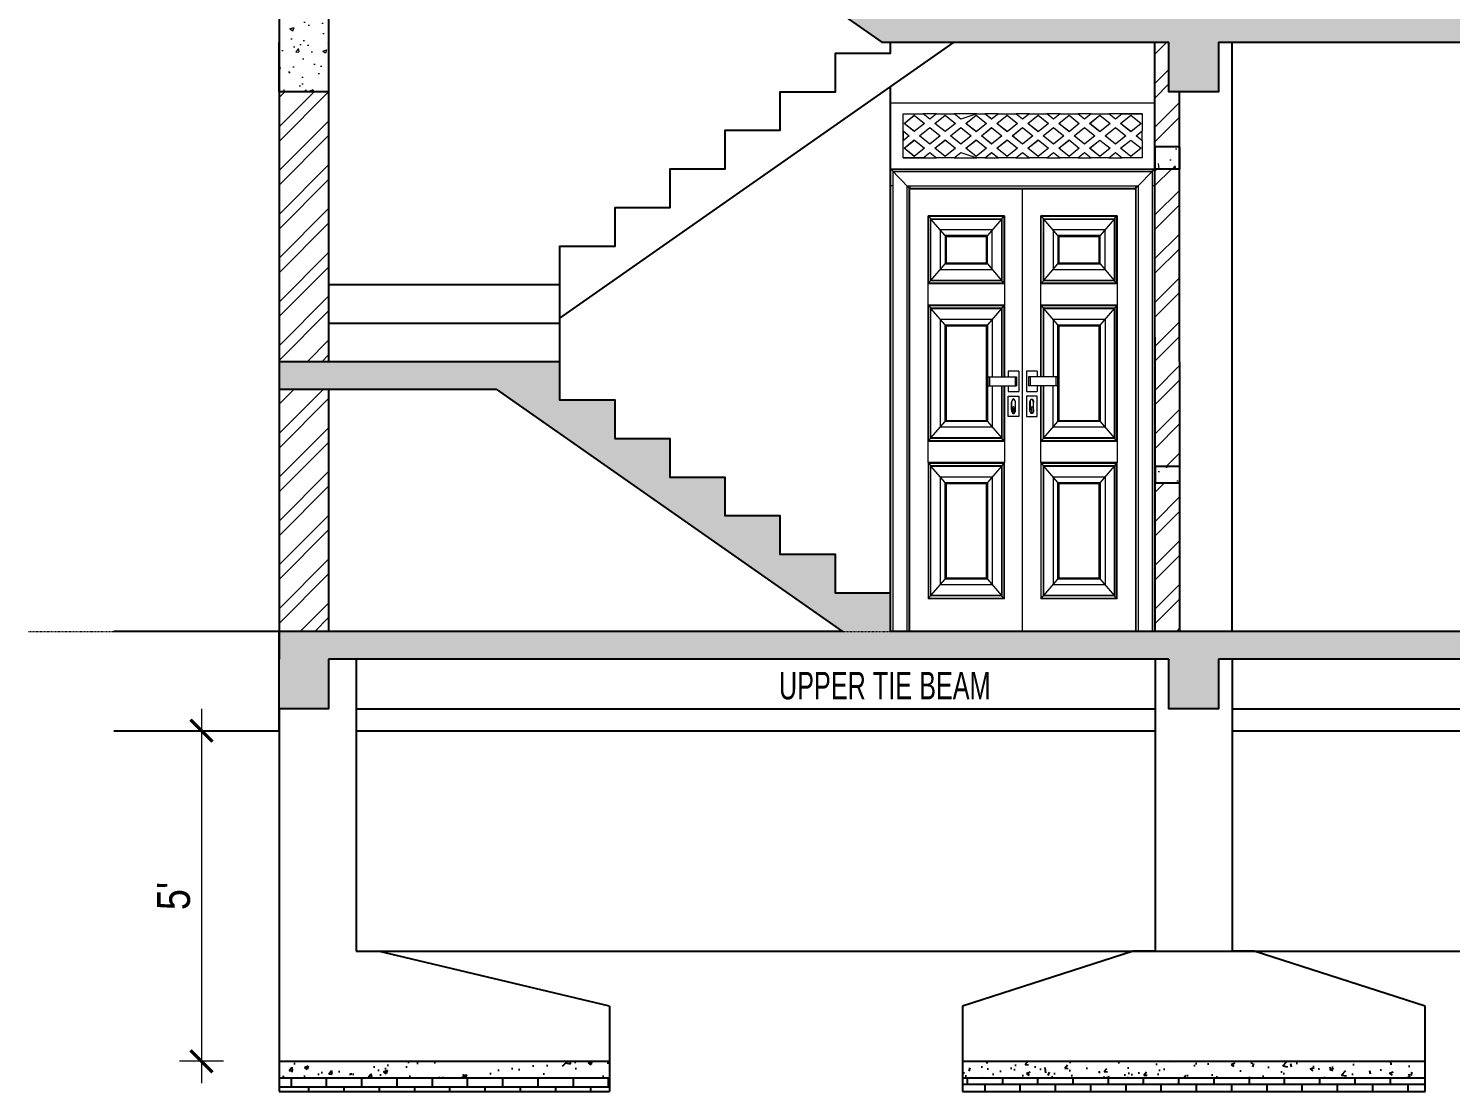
# Model space of a CAD drawing. Header units: inches. Extents: x -4962553 to -4957717, y -3263817 to -3261572.
# Drawn here: x -4961030.7 to -4960772.5, y -3262878.9 to -3262685.9 of the extents above; entities that cross this region are included whole.
import ezdxf

# ---------------------------------------------------------------- set-up
doc = ezdxf.new("R2010")
doc.units = ezdxf.units.IN
doc.header["$LTSCALE"] = 2
doc.header["$MEASUREMENT"] = 0
doc.header["$PDMODE"] = 34
doc.linetypes.add('ACAD_ISO02W100', pattern=[15, 12, -3])
doc.linetypes.add('CENTER', pattern=[2, 1.25, -0.25, 0.25, -0.25])
doc.layers.get('0').update_dxf_attribs({"linetype": 'CONTINUOUS'})
doc.layers.get('DEFPOINTS').update_dxf_attribs({"color": 141, "linetype": 'CONTINUOUS'})
for name, color, linetype, lineweight in [('Annotate-Bold.w', 187, 'CONTINUOUS', 18), ('DIM 1-100', 4, 'CONTINUOUS', 13), ('Door-Window', 47, 'CONTINUOUS', 15), ('F-FURNITURE', 30, 'CONTINUOUS', 13), ('HACTH', 253, 'CONTINUOUS', 5), ('HATCH', 60, 'ACAD_ISO02W100', 13)]:
    doc.layers.add(name, color=color, linetype=linetype, lineweight=lineweight)
doc.styles.add('Arial', font='arial.ttf', dxfattribs={"width": 0.8, "height": 12})
doc.styles.get("Standard").update_dxf_attribs({"font": 'ARIALN.TTF'})
doc.dimstyles.new('1 by 96', dxfattribs={"dimtxt": 6, "dimasz": 4, "dimexe": 4, "dimexo": 4, "dimgap": 2, "dimtad": 1, "dimdec": 0, "dimzin": 0, "dimdsep": 46, "dimlunit": 4, "dimtxsty": 'Standard', "dimblk": 'ARCHTICK', "dimcen": 0, "dimdle": 4, "dimadec": 0, "dimazin": 0, "dimtfac": 1, "dimtdec": 0, "dimtix": 1, "dimtofl": 0, "dimtmove": 1, "dimatfit": 3, "dimldrblk": 'ARCHTICK', "dimfxl": 4, "dimfxlon": 1, "dimtolj": 1, "dimtzin": 0, "dimlwd": -1, "dimlwe": -1, "dimarcsym": 0})
pattern_1 = [(50, (3730.6365, 2929.964), (7.172601826, -0.62752135), [0.75, -8.25]), (355, (3730.6365, 2929.964), (-1.387513336, 7.521921337), [0.6, -6.6]), (100.45144446, (3731.234, 2929.9117), (5.785088467, 6.89439991), [0.63740192, -7.01142112]), (46.1842, (3730.6365, 2931.964), (10.672413307, -1.655192808), [1.125, -12.375]), (96.6356355, (3731.526, 2931.826), (9.346619457, 9.741186008), [0.95610342, -10.5171376]), (351.184164, (3730.636, 2931.964), (9.34661945, 9.741186003), [0.9, -9.90000001]), (21, (3731.6365, 2931.464), (5.969070521, -4.0261889067), [0.75, -8.25]), (326, (3731.6365, 2931.464), (2.433153319, 7.2515004505), [0.6, -6.6]), (71.45144474, (3732.134, 2931.1284), (8.402223767, 3.225311528), [0.6374019, -7.01142112]), (37.5, (3730.6365, 2929.964), (0.1215985532, 3.3289385383), [0, -6.52, 0, -6.7, 0, -6.625]), (7.5, (3730.6365, 2929.964), (2.6306953744, 3.9441171188), [0, -3.82, 0, -6.37, 0, -2.525]), (327.5, (3728.4065, 2929.964), (5.3382243617, -0.2255487173), [0, -2.5, 0, -7.8, 0, -10.35]), (317.5, (3727.4065, 2929.964), (5.8318616934, 1.0010498233), [0, -3.25, 0, -5.18, 0, -7.35])]
pattern_2 = [(45, (3730.6365, 2929.964), (-3.977475644, 3.977475644), []), (45, (3733.288, 2929.964), (-3.977475644, 3.977475644), [])]

# ---------------------------------------------------------------- blocks, each defined once
blk = doc.blocks.new('_ArchTick')
at = {"color": 0, "linetype": 'ByBlock', "const_width": 0.15}
blk.add_lwpolyline([(-0.5, -0.5), (0.5, 0.5)], dxfattribs=at)
blk = doc.blocks.new('*D1472')
at = {"layer": 'DEFPOINTS', "color": 0, "ltscale": 0.5, "transparency": 16777216}
for p in [(-4960985.19, -3262813.37), (-4960999.28, -3262873.37), (-4960985.19, -3262873.37)]:
    blk.add_point(p, dxfattribs=at)
at = {"layer": 'DIM 1-100', "color": 0, "ltscale": 0.5, "transparency": 16777216}
for p, q in [((-4960999.28, -3262809.37), (-4960999.28, -3262877.37)), ((-4960995.28, -3262813.37), (-4961003.28, -3262813.37)), ((-4960995.28, -3262873.37), (-4961003.28, -3262873.37))]:
    blk.add_line(p, q, dxfattribs=at)
at = {"layer": 'DIM 1-100', "color": 0, "ltscale": 0.5, "transparency": 16777216, "xscale": 4, "yscale": 4, "zscale": 4}
for p, rotation in [((-4960999.28, -3262813.37), 90), ((-4960999.28, -3262873.37), 270)]:
    blk.add_blockref('_ArchTick', p, dxfattribs=dict(at, rotation=rotation))
at = {"layer": 'DIM 1-100', "color": 0, "ltscale": 0.5, "transparency": 16777216, "insert": (-4961004.33, -3262843.37), "char_height": 6, "attachment_point": 5, "rotation": 90}
blk.add_mtext("\\A1;5'", dxfattribs=at)
blk = doc.blocks.new('A$Cd67eaa5e')
at = {"layer": 'F-FURNITURE'}
for p, q in [((0, 0), (0, 96)), ((0, 96), (42, 96)), ((42, 0), (42, 96)), ((2, 90.9), (2, 94)), ((2, 94), (5.19, 94)), ((2.16, 92.26), (3.79, 93.77)), ((2.16, 92.26), (3.8, 93.77)), ((3.79, 93.77), (5.43, 92.26)), ((6.25, 93.02), (5.19, 94)), ((5.19, 94), (5.19, 94)), ((6.26, 93.02), (5.19, 94)), ((7.32, 94), (5.19, 94)), ((7.32, 94), (6.25, 93.02)), ((7.07, 92.26), (8.71, 93.77)), ((7.08, 92.26), (8.71, 93.77)), ((7.32, 94), (10.1, 94)), ((8.71, 93.77), (10.35, 92.26)), ((11.17, 93.02), (10.1, 94)), ((10.1, 94), (10.11, 94)), ((11.17, 93.02), (10.11, 94)), ((13.73, 94), (10.11, 94)), ((13.73, 94), (11.17, 93.02)), ((11.99, 92.26), (13.63, 93.77)), ((11.99, 92.26), (13.63, 93.77)), ((13.63, 93.77), (15.26, 92.26)), ((13.73, 94), (15.02, 94)), ((16.08, 93.02), (15.02, 94)), ((16.09, 93.02), (15.02, 94)), ((15.02, 94), (15.02, 94)), ((17.15, 94), (15.02, 94)), ((17.15, 94), (16.08, 93.02)), ((16.9, 92.26), (18.54, 93.77)), ((16.91, 92.26), (18.55, 93.77)), ((17.15, 94), (19.93, 94)), ((18.54, 93.77), (20.18, 92.26)), ((21, 93.02), (19.93, 94)), ((19.93, 94), (19.94, 94)), ((21, 93.02), (19.94, 94)), ((22.07, 94), (19.94, 94)), ((22.07, 94), (21, 93.02)), ((21.82, 92.26), (23.46, 93.77)), ((21.83, 92.26), (23.46, 93.77)), ((22.07, 94), (24.85, 94)), ((23.46, 93.77), (25.1, 92.26)), ((25.92, 93.02), (24.85, 94)), ((24.85, 94), (24.86, 94)), ((25.92, 93.02), (24.86, 94)), ((26.98, 94), (24.86, 94)), ((26.98, 94), (25.92, 93.02)), ((26.74, 92.26), (28.37, 93.77)), ((26.74, 92.26), (28.38, 93.77)), ((26.98, 94), (29.77, 94)), ((28.37, 93.77), (30.01, 92.26)), ((30.83, 93.02), (29.77, 94)), ((30.84, 93.02), (29.77, 94)), ((29.77, 94), (29.77, 94)), ((31.9, 94), (29.77, 94)), ((31.9, 94), (30.83, 93.02)), ((31.65, 92.26), (33.29, 93.77)), ((31.66, 92.26), (33.29, 93.77)), ((31.9, 94), (34.68, 94)), ((33.29, 93.77), (34.93, 92.26)), ((35.75, 93.02), (34.68, 94)), ((34.68, 94), (34.69, 94)), ((35.75, 93.02), (34.69, 94)), ((36.81, 94), (34.69, 94)), ((36.81, 94), (35.75, 93.02)), ((36.57, 92.26), (38.21, 93.77)), ((36.57, 92.26), (38.21, 93.77)), ((36.81, 94), (36.82, 94)), ((36.82, 94), (40, 94)), ((40, 94), (36.82, 94)), ((38.21, 93.77), (39.84, 92.26)), ((40, 94), (40, 90.9)), ((40, 94), (40, 94)), ((2, 86), (2, 90.9)), ((2, 90.9), (2.97, 90)), ((2.02, 90.88), (2.02, 89.12)), ((3.79, 90.76), (2.16, 92.26)), ((2.16, 92.26), (2.16, 92.26)), ((3.8, 90.76), (2.16, 92.26)), ((5.43, 92.26), (3.79, 90.76)), ((4.61, 90), (6.25, 91.51)), ((4.62, 90), (6.26, 91.51)), ((6.25, 91.51), (7.89, 90)), ((8.71, 90.76), (7.07, 92.26)), ((7.07, 92.26), (7.08, 92.26)), ((8.71, 90.76), (7.08, 92.26)), ((10.35, 92.26), (8.71, 90.76)), ((9.53, 90), (11.17, 91.51)), ((9.54, 90), (11.17, 91.51)), ((11.17, 91.51), (12.81, 90)), ((13.63, 90.75), (11.99, 92.26)), ((13.63, 90.76), (11.99, 92.26)), ((11.99, 92.26), (11.99, 92.26)), ((15.26, 92.26), (13.63, 90.75)), ((14.45, 90), (16.08, 91.51)), ((14.45, 90), (16.09, 91.51)), ((16.08, 91.51), (17.72, 90)), ((18.54, 90.75), (16.9, 92.26)), ((16.9, 92.26), (16.91, 92.26)), ((18.55, 90.76), (16.91, 92.26)), ((20.18, 92.26), (18.54, 90.75)), ((19.36, 90), (21, 91.51)), ((19.37, 90), (21, 91.51)), ((21, 91.51), (22.64, 90)), ((23.46, 90.75), (21.82, 92.26)), ((21.82, 92.26), (21.83, 92.26)), ((23.46, 90.76), (21.83, 92.26)), ((25.1, 92.26), (23.46, 90.75)), ((24.28, 90), (25.92, 91.51)), ((24.28, 90), (25.92, 91.51)), ((25.92, 91.51), (27.55, 90)), ((28.37, 90.75), (26.74, 92.26)), ((28.38, 90.76), (26.74, 92.26)), ((26.74, 92.26), (26.74, 92.26)), ((30.01, 92.26), (28.37, 90.75)), ((29.19, 90), (30.83, 91.51)), ((29.2, 90), (30.83, 91.51)), ((30.83, 91.51), (32.47, 90)), ((33.29, 90.75), (31.65, 92.26)), ((31.65, 92.26), (31.66, 92.26)), ((33.29, 90.76), (31.66, 92.26)), ((34.93, 92.26), (33.29, 90.75)), ((34.11, 90), (35.75, 91.51)), ((34.12, 90), (35.75, 91.51)), ((35.75, 91.51), (37.39, 90)), ((38.21, 90.75), (36.57, 92.26)), ((36.57, 92.26), (36.57, 92.26)), ((38.21, 90.76), (36.57, 92.26)), ((39.84, 92.26), (38.21, 90.75)), ((39.03, 90), (40, 90.9)), ((39.03, 90), (40, 90.89)), ((40, 90.89), (40, 90.9)), ((40, 89.11), (40, 90.89)), ((2.97, 90), (2, 89.1)), ((2.16, 87.74), (3.79, 89.25)), ((2.16, 87.74), (3.8, 89.24)), ((3.79, 89.25), (5.43, 87.74)), ((6.25, 88.49), (4.61, 90)), ((4.61, 90), (4.62, 90)), ((6.25, 88.49), (4.62, 90)), ((7.89, 90), (6.25, 88.49)), ((7.07, 87.74), (8.71, 89.25)), ((7.08, 87.74), (8.71, 89.24)), ((8.71, 89.25), (10.35, 87.74)), ((11.17, 88.49), (9.53, 90)), ((9.53, 90), (9.54, 90)), ((11.17, 88.49), (9.54, 90)), ((12.81, 90), (11.17, 88.49)), ((11.99, 87.74), (13.63, 89.25)), ((11.99, 87.74), (13.63, 89.24)), ((13.63, 89.25), (15.26, 87.74)), ((16.08, 88.49), (14.45, 90)), ((14.45, 90), (14.45, 90)), ((16.09, 88.49), (14.45, 90)), ((17.72, 90), (16.08, 88.49)), ((16.9, 87.74), (18.54, 89.25)), ((16.91, 87.74), (18.54, 89.24)), ((18.54, 89.25), (20.18, 87.74)), ((21, 88.49), (19.36, 90)), ((19.36, 90), (19.37, 90)), ((21, 88.49), (19.37, 90)), ((22.64, 90), (21, 88.49)), ((21.82, 87.74), (23.46, 89.25)), ((21.83, 87.74), (23.46, 89.24)), ((23.46, 89.25), (25.1, 87.74)), ((25.92, 88.49), (24.28, 90)), ((24.28, 90), (24.28, 90)), ((25.92, 88.49), (24.28, 90)), ((27.55, 90), (25.92, 88.49)), ((26.74, 87.74), (28.37, 89.25)), ((26.74, 87.74), (28.38, 89.24)), ((28.37, 89.25), (30.01, 87.74)), ((30.83, 88.49), (29.19, 90)), ((29.19, 90), (29.2, 90)), ((30.83, 88.49), (29.2, 90)), ((32.47, 90), (30.83, 88.49)), ((31.65, 87.74), (33.29, 89.24)), ((31.66, 87.74), (33.29, 89.24)), ((33.29, 89.24), (34.93, 87.74)), ((35.75, 88.49), (34.11, 90)), ((34.11, 90), (34.12, 90)), ((35.75, 88.49), (34.12, 90)), ((37.39, 90), (35.75, 88.49)), ((36.57, 87.74), (38.21, 89.24)), ((36.57, 87.74), (38.21, 89.24)), ((38.21, 89.24), (39.84, 87.74)), ((40, 89.1), (39.03, 90)), ((40, 89.11), (39.03, 90)), ((39.03, 90), (39.03, 90)), ((40, 89.1), (40, 89.11)), ((40, 89.1), (40, 86)), ((2, 86), (2, 86)), ((2, 86), (2.02, 86)), ((5.19, 86), (2, 86)), ((2.02, 86), (2.02, 86)), ((2.02, 86), (5.19, 86)), ((3.79, 86.23), (2.16, 87.74)), ((3.8, 86.23), (2.16, 87.74)), ((2.16, 87.74), (2.16, 87.74)), ((5.43, 87.74), (3.79, 86.23)), ((5.19, 86), (6.25, 86.98)), ((5.19, 86), (6.25, 86.98)), ((5.19, 86), (5.19, 86)), ((5.19, 86), (7.32, 86)), ((6.25, 86.98), (7.32, 86)), ((8.71, 86.23), (7.07, 87.74)), ((7.07, 87.74), (7.08, 87.74)), ((8.71, 86.23), (7.08, 87.74)), ((10.1, 86), (7.32, 86)), ((10.35, 87.74), (8.71, 86.23)), ((10.1, 86), (11.17, 86.98)), ((10.1, 86), (10.11, 86)), ((10.11, 86), (11.17, 86.98)), ((10.11, 86), (13.73, 86)), ((11.17, 86.98), (13.73, 86)), ((13.63, 86.23), (11.99, 87.74)), ((13.63, 86.23), (11.99, 87.74)), ((11.99, 87.74), (11.99, 87.74)), ((15.26, 87.74), (13.63, 86.23)), ((15.02, 86), (13.73, 86)), ((15.02, 86), (16.08, 86.98)), ((15.02, 86), (16.09, 86.98)), ((15.02, 86), (15.02, 86)), ((15.02, 86), (17.15, 86)), ((16.08, 86.98), (17.15, 86)), ((18.54, 86.23), (16.9, 87.74)), ((16.9, 87.74), (16.91, 87.74)), ((18.54, 86.23), (16.91, 87.74)), ((19.93, 86), (17.15, 86)), ((20.18, 87.74), (18.54, 86.23)), ((19.93, 86), (21, 86.98)), ((19.94, 86), (19.93, 86)), ((19.94, 86), (21, 86.98)), ((19.94, 86), (22.07, 86)), ((21, 86.98), (22.07, 86)), ((23.46, 86.23), (21.82, 87.74)), ((21.82, 87.74), (21.83, 87.74)), ((23.46, 86.23), (21.83, 87.74)), ((24.85, 86), (22.07, 86)), ((25.1, 87.74), (23.46, 86.23)), ((24.85, 86), (25.92, 86.98)), ((24.86, 86), (24.85, 86)), ((24.86, 86), (25.92, 86.98)), ((24.86, 86), (26.98, 86)), ((25.92, 86.98), (26.98, 86)), ((28.37, 86.23), (26.74, 87.74)), ((26.74, 87.74), (26.74, 87.74)), ((28.38, 86.23), (26.74, 87.74)), ((29.77, 86), (26.98, 86)), ((30.01, 87.74), (28.37, 86.23)), ((29.77, 86), (30.83, 86.98)), ((29.77, 86), (30.83, 86.98)), ((29.77, 86), (29.77, 86)), ((29.77, 86), (31.9, 86)), ((30.83, 86.98), (31.9, 86)), ((33.29, 86.23), (31.65, 87.74)), ((31.65, 87.74), (31.66, 87.74)), ((33.29, 86.23), (31.66, 87.74)), ((34.68, 86), (31.9, 86)), ((34.93, 87.74), (33.29, 86.23)), ((34.68, 86), (35.75, 86.98)), ((34.69, 86), (34.68, 86)), ((34.69, 86), (35.75, 86.98)), ((34.69, 86), (36.81, 86)), ((35.75, 86.98), (36.81, 86)), ((38.21, 86.23), (36.57, 87.74)), ((38.21, 86.23), (36.57, 87.74)), ((36.57, 87.74), (36.57, 87.74)), ((40, 86), (36.81, 86)), ((39.84, 87.74), (38.21, 86.23)), ((0, 84), (42, 84)), ((0.07, 0), (0.07, 83.92)), ((0.07, 83.92), (41.93, 83.92)), ((0.07, 83.92), (3, 80.5)), ((0.09, 83.9), (41.91, 83.9)), ((0.09, 81), (0.09, 83.9)), ((41.93, 83.92), (39, 80.5)), ((41.91, 83.9), (41.91, 0)), ((41.93, 83.92), (41.93, 0)), ((0.43, 0), (0.43, 83.5)), ((0.43, 83.5), (41.57, 83.5)), ((41.57, 83.5), (41.57, 0)), ((0.09, 81), (0.14, 81)), ((0.09, 0), (0.09, 81)), ((0.18, 81), (0.23, 81)), ((0.28, 81), (0.38, 81)), ((2.66, 0), (2.66, 80.9)), ((2.66, 80.9), (39.34, 80.9)), ((3, 0), (3, 80.5)), ((3, 80.5), (39, 80.5)), ((3.09, 80.9), (3.09, 80.85)), ((3.09, 80.8), (3.09, 80.75)), ((3.09, 80.7), (3.09, 80.62)), ((3.09, 80.58), (3.09, 80.5)), ((3.09, 0), (3.09, 80.4)), ((3.09, 80.4), (38.91, 80.4)), ((21, 0), (21, 80.4)), ((38.91, 80.9), (38.91, 80.85)), ((38.91, 80.8), (38.91, 80.75)), ((38.91, 80.7), (38.91, 80.62)), ((38.91, 80.58), (38.91, 80.5)), ((38.91, 80.4), (38.91, 0)), ((39, 80.5), (39, 0)), ((39.34, 80.9), (39.34, 0)), ((41.57, 81), (41.67, 81)), ((41.72, 81), (41.77, 81)), ((41.82, 81), (41.89, 81)), ((5.98, 34.53), (5.98, 75.5)), ((18.1, 75.5), (5.98, 75.5)), ((6.06, 63.24), (6.06, 75.4)), ((6.06, 75.4), (18.03, 75.4)), ((6.06, 75.4), (6.39, 74.96)), ((6.39, 63.68), (6.39, 74.96)), ((6.39, 74.96), (17.7, 74.96)), ((6.44, 63.75), (6.44, 74.89)), ((6.44, 74.89), (17.64, 74.89)), ((8.68, 71.9), (6.44, 74.89)), ((17.64, 74.89), (15.4, 71.9)), ((17.64, 74.89), (17.64, 63.75)), ((17.7, 74.96), (18.03, 75.4)), ((17.7, 74.96), (17.7, 63.68)), ((17.72, 74.99), (17.72, 63.65)), ((18.03, 75.4), (18.03, 63.24)), ((18.1, 75.5), (18.1, 46.22)), ((23.9, 46.22), (23.9, 75.5)), ((36.02, 75.5), (23.9, 75.5)), ((23.97, 63.24), (23.97, 75.4)), ((23.97, 75.4), (35.94, 75.4)), ((23.97, 75.4), (24.3, 74.96)), ((24.3, 63.68), (24.3, 74.96)), ((24.3, 74.96), (35.61, 74.96)), ((24.36, 63.75), (24.36, 74.89)), ((24.36, 74.89), (35.56, 74.89)), ((26.6, 71.9), (24.36, 74.89)), ((35.56, 74.89), (33.32, 71.9)), ((35.56, 74.89), (35.56, 63.75)), ((35.61, 74.96), (35.94, 75.4)), ((35.61, 74.96), (35.61, 63.68)), ((35.63, 74.99), (35.63, 63.65)), ((35.94, 75.4), (35.94, 63.24)), ((36.02, 75.5), (36.02, 34.53)), ((16.17, 72.93), (7.91, 72.93)), ((7.91, 72.93), (7.91, 65.71)), ((16.17, 65.71), (16.17, 72.93)), ((34.09, 72.93), (25.83, 72.93)), ((25.83, 72.93), (25.83, 65.71)), ((34.09, 65.71), (34.09, 72.93)), ((15.4, 71.9), (8.68, 71.9)), ((8.68, 71.9), (8.68, 66.74)), ((8.76, 71.79), (8.76, 66.85)), ((15.32, 71.79), (8.76, 71.79)), ((8.84, 71.69), (8.84, 66.95)), ((15.25, 71.69), (8.84, 71.69)), ((15.25, 66.95), (15.25, 71.69)), ((15.32, 66.85), (15.32, 71.79)), ((15.4, 66.74), (15.4, 71.9)), ((33.32, 71.9), (26.6, 71.9)), ((26.6, 71.9), (26.6, 66.74)), ((26.68, 71.79), (26.68, 66.85)), ((33.24, 71.79), (26.68, 71.79)), ((26.75, 71.69), (26.75, 66.95)), ((33.16, 71.69), (26.75, 71.69)), ((33.16, 66.95), (33.16, 71.69)), ((33.24, 66.85), (33.24, 71.79)), ((33.32, 66.74), (33.32, 71.9)), ((6.44, 63.75), (8.68, 66.74)), ((7.91, 65.71), (16.17, 65.71)), ((8.68, 66.74), (15.4, 66.74)), ((8.76, 66.85), (15.32, 66.85)), ((8.84, 66.95), (15.25, 66.95)), ((15.4, 66.74), (17.64, 63.75)), ((24.36, 63.75), (26.6, 66.74)), ((25.83, 65.71), (34.09, 65.71)), ((26.6, 66.74), (33.32, 66.74)), ((26.68, 66.85), (33.24, 66.85)), ((26.75, 66.95), (33.16, 66.95)), ((33.32, 66.74), (35.56, 63.75)), ((6.06, 63.24), (6.39, 63.68)), ((17.72, 63.65), (6.37, 63.65)), ((17.7, 63.68), (6.39, 63.68)), ((17.64, 63.75), (6.44, 63.75)), ((18.03, 63.24), (17.7, 63.68)), ((23.97, 63.24), (24.3, 63.68)), ((35.63, 63.65), (24.28, 63.65)), ((35.61, 63.68), (24.3, 63.68)), ((35.56, 63.75), (24.36, 63.75)), ((35.94, 63.24), (35.61, 63.68)), ((18.1, 63.13), (5.98, 63.13)), ((18.03, 63.24), (6.06, 63.24)), ((36.02, 63.13), (23.9, 63.13)), ((35.94, 63.24), (23.97, 63.24)), ((18.1, 59.27), (5.98, 59.27)), ((6.06, 34.63), (6.06, 59.17)), ((6.06, 59.17), (18.03, 59.17)), ((6.06, 59.17), (6.37, 58.75)), ((6.37, 58.75), (17.72, 58.75)), ((6.37, 58.75), (6.38, 58.73)), ((17.72, 58.75), (17.7, 58.73)), ((18.03, 59.17), (17.72, 58.75)), ((17.72, 58.75), (17.72, 46.22)), ((18.03, 59.17), (18.03, 46.22)), ((36.02, 59.27), (23.9, 59.27)), ((23.97, 46.22), (23.97, 59.17)), ((23.97, 59.17), (35.94, 59.17)), ((23.97, 59.17), (24.28, 58.75)), ((24.28, 58.75), (35.63, 58.75)), ((24.28, 58.75), (24.3, 58.73)), ((35.63, 58.75), (35.62, 58.73)), ((35.94, 59.17), (35.63, 58.75)), ((35.63, 58.75), (35.63, 35.05)), ((35.94, 59.17), (35.94, 34.63)), ((6.38, 35.07), (6.38, 58.73)), ((6.38, 58.73), (17.7, 58.73)), ((8.68, 55.66), (6.44, 58.65)), ((6.44, 35.15), (6.44, 58.65)), ((6.44, 58.65), (17.64, 58.65)), ((7.91, 56.69), (16.17, 56.69)), ((7.91, 56.69), (7.91, 37.11)), ((17.64, 58.65), (15.4, 55.66)), ((16.17, 56.69), (16.17, 46.22)), ((17.64, 58.65), (17.64, 46.22)), ((17.7, 58.73), (17.7, 46.22)), ((24.3, 46.22), (24.3, 58.73)), ((24.3, 58.73), (35.62, 58.73)), ((26.6, 55.66), (24.36, 58.65)), ((24.36, 46.22), (24.36, 58.65)), ((24.36, 58.65), (35.56, 58.65)), ((25.83, 56.69), (34.09, 56.69)), ((25.83, 56.69), (25.83, 46.22)), ((35.56, 58.65), (33.32, 55.66)), ((34.09, 56.69), (34.09, 37.11)), ((35.56, 58.65), (35.56, 35.15)), ((35.62, 58.73), (35.62, 35.07)), ((8.68, 55.66), (15.4, 55.66)), ((8.68, 38.14), (8.68, 55.66)), ((15.32, 55.56), (8.76, 55.56)), ((8.76, 55.56), (8.76, 38.24)), ((15.25, 55.46), (8.84, 55.46)), ((8.84, 55.46), (8.84, 38.34)), ((15.25, 38.34), (15.25, 55.46)), ((15.32, 38.24), (15.32, 55.56)), ((15.4, 55.66), (15.4, 38.14)), ((26.6, 55.66), (33.32, 55.66)), ((26.6, 38.14), (26.6, 55.66)), ((33.24, 55.56), (26.68, 55.56)), ((26.68, 55.56), (26.68, 38.24)), ((33.16, 55.46), (26.75, 55.46)), ((26.75, 55.46), (26.75, 38.34)), ((33.16, 38.34), (33.16, 55.46)), ((33.24, 38.24), (33.24, 55.56)), ((33.32, 55.66), (33.32, 38.14)), ((15.48, 46.22), (15.48, 44.63)), ((15.48, 46.22), (20.04, 46.22)), ((15.72, 46.22), (15.72, 44.63)), ((18.7, 47.29), (18.7, 46.22)), ((20.4, 47.29), (18.7, 47.29)), ((19.8, 46.22), (19.8, 44.63)), ((20.04, 46.22), (20.04, 44.63)), ((20.4, 47.29), (20.4, 43.56)), ((23.3, 47.29), (21.6, 47.29)), ((21.6, 47.29), (21.6, 43.56)), ((21.96, 46.22), (21.96, 44.63)), ((26.52, 46.22), (21.96, 46.22)), ((22.2, 46.22), (22.2, 44.63)), ((23.3, 47.29), (23.3, 46.22)), ((26.28, 46.22), (26.28, 44.63)), ((26.52, 46.22), (26.52, 44.63)), ((15.48, 44.63), (20.04, 44.63)), ((16.17, 44.63), (16.17, 37.11)), ((17.64, 44.63), (17.64, 35.15)), ((17.7, 44.63), (17.7, 35.07)), ((17.72, 44.63), (17.72, 35.05)), ((18.03, 44.63), (18.03, 34.63)), ((18.1, 44.63), (18.1, 34.53)), ((18.7, 44.63), (18.7, 43.56)), ((18.7, 43.56), (20.4, 43.56)), ((21.6, 43.56), (23.3, 43.56)), ((26.52, 44.63), (21.96, 44.63)), ((23.3, 44.63), (23.3, 43.56)), ((23.9, 34.53), (23.9, 44.63)), ((23.97, 34.63), (23.97, 44.63)), ((24.3, 35.07), (24.3, 44.63)), ((24.36, 35.15), (24.36, 44.63)), ((25.83, 37.11), (25.83, 44.63)), ((18.7, 42.76), (20.4, 42.76)), ((18.7, 39.04), (18.7, 42.76)), ((19.26, 41.74), (19.25, 41.57)), ((19.25, 40.24), (19.25, 41.57)), ((19.29, 41.9), (19.26, 41.74)), ((19.34, 42.04), (19.29, 41.9)), ((19.29, 41.56), (19.3, 41.71)), ((19.29, 40.24), (19.29, 41.56)), ((19.3, 41.71), (19.33, 41.85)), ((19.33, 41.85), (19.37, 41.97)), ((19.4, 42.14), (19.34, 42.04)), ((19.37, 41.97), (19.42, 42.06)), ((19.42, 40.72), (19.37, 40.63)), ((19.47, 42.21), (19.4, 42.14)), ((19.42, 42.06), (19.49, 42.11)), ((19.48, 40.78), (19.42, 40.72)), ((19.55, 42.23), (19.47, 42.21)), ((19.55, 40.8), (19.48, 40.78)), ((19.49, 42.11), (19.55, 42.13)), ((19.63, 42.21), (19.55, 42.23)), ((19.55, 42.13), (19.62, 42.11)), ((19.62, 40.79), (19.55, 40.8)), ((19.62, 42.11), (19.68, 42.06)), ((19.68, 40.73), (19.62, 40.79)), ((19.7, 42.14), (19.63, 42.21)), ((19.68, 42.06), (19.73, 41.97)), ((19.73, 40.64), (19.68, 40.73)), ((19.77, 42.04), (19.7, 42.14)), ((19.73, 41.97), (19.78, 41.85)), ((19.82, 41.9), (19.77, 42.04)), ((19.78, 41.85), (19.8, 41.71)), ((19.8, 41.71), (19.81, 41.56)), ((19.81, 41.56), (19.81, 40.24)), ((19.85, 41.74), (19.82, 41.9)), ((19.86, 41.57), (19.85, 41.74)), ((19.86, 40.24), (19.86, 41.57)), ((20.4, 42.76), (20.4, 39.04)), ((21.6, 42.76), (21.6, 39.04)), ((23.3, 42.76), (21.6, 42.76)), ((22.14, 41.57), (22.15, 41.74)), ((22.14, 40.24), (22.14, 41.57)), ((22.15, 41.74), (22.18, 41.9)), ((22.18, 41.9), (22.23, 42.04)), ((22.2, 41.71), (22.19, 41.56)), ((22.19, 41.56), (22.19, 40.24)), ((22.22, 41.85), (22.2, 41.71)), ((22.27, 41.97), (22.22, 41.85)), ((22.23, 42.04), (22.3, 42.14)), ((22.32, 42.06), (22.27, 41.97)), ((22.27, 40.64), (22.32, 40.73)), ((22.3, 42.14), (22.37, 42.21)), ((22.38, 42.11), (22.32, 42.06)), ((22.32, 40.73), (22.38, 40.79)), ((22.37, 42.21), (22.45, 42.23)), ((22.45, 42.13), (22.38, 42.11)), ((22.38, 40.79), (22.45, 40.8)), ((22.45, 42.23), (22.53, 42.21)), ((22.51, 42.11), (22.45, 42.13)), ((22.45, 40.8), (22.52, 40.78)), ((22.58, 42.06), (22.51, 42.11)), ((22.52, 40.78), (22.58, 40.72)), ((22.53, 42.21), (22.6, 42.14)), ((22.63, 41.97), (22.58, 42.06)), ((22.58, 40.72), (22.63, 40.63)), ((22.6, 42.14), (22.66, 42.04)), ((22.67, 41.85), (22.63, 41.97)), ((22.66, 42.04), (22.71, 41.9)), ((22.7, 41.71), (22.67, 41.85)), ((22.71, 41.56), (22.7, 41.71)), ((22.71, 41.9), (22.74, 41.74)), ((22.71, 40.24), (22.71, 41.56)), ((22.74, 41.74), (22.75, 41.57)), ((22.75, 40.24), (22.75, 41.57)), ((23.3, 39.04), (23.3, 42.76)), ((20.4, 39.04), (18.7, 39.04)), ((19.25, 40.24), (19.26, 40.06)), ((19.26, 40.06), (19.29, 39.9)), ((19.3, 40.38), (19.29, 40.24)), ((19.29, 40.24), (19.29, 40.24)), ((19.29, 40.24), (19.29, 40.23)), ((19.29, 40.23), (19.3, 40.09)), ((19.29, 39.9), (19.34, 39.77)), ((19.33, 40.51), (19.3, 40.38)), ((19.3, 40.09), (19.3, 40.08)), ((19.3, 40.08), (19.33, 39.95)), ((19.37, 40.63), (19.33, 40.51)), ((19.33, 39.95), (19.33, 39.95)), ((19.33, 39.95), (19.37, 39.84)), ((19.34, 39.77), (19.4, 39.66)), ((19.37, 39.84), (19.37, 39.83)), ((19.37, 39.83), (19.42, 39.75)), ((19.4, 39.66), (19.47, 39.59)), ((19.42, 39.75), (19.43, 39.74)), ((19.43, 39.74), (19.49, 39.69)), ((19.47, 39.59), (19.55, 39.57)), ((19.49, 39.69), (19.49, 39.69)), ((19.49, 39.69), (19.55, 39.67)), ((19.52, 40.5), (19.58, 40.5)), ((19.52, 39.97), (19.52, 40.5)), ((19.58, 39.97), (19.52, 39.97)), ((19.55, 39.67), (19.56, 39.67)), ((19.55, 39.57), (19.63, 39.59)), ((19.56, 39.67), (19.62, 39.69)), ((19.58, 40.5), (19.58, 39.97)), ((19.62, 39.69), (19.68, 39.75)), ((19.62, 39.69), (19.62, 39.69)), ((19.63, 39.59), (19.7, 39.66)), ((19.68, 39.75), (19.73, 39.84)), ((19.68, 39.75), (19.68, 39.75)), ((19.7, 39.66), (19.77, 39.77)), ((19.77, 40.53), (19.73, 40.64)), ((19.73, 39.84), (19.74, 39.84)), ((19.74, 39.84), (19.78, 39.95)), ((19.8, 40.39), (19.77, 40.53)), ((19.77, 39.77), (19.82, 39.9)), ((19.78, 39.96), (19.8, 40.09)), ((19.78, 39.95), (19.78, 39.96)), ((19.81, 40.24), (19.8, 40.39)), ((19.8, 40.1), (19.81, 40.24)), ((19.8, 40.09), (19.8, 40.1)), ((19.82, 39.9), (19.85, 40.06)), ((19.85, 40.06), (19.86, 40.24)), ((21.6, 39.04), (23.3, 39.04)), ((22.15, 40.06), (22.14, 40.24)), ((22.18, 39.9), (22.15, 40.06)), ((22.23, 39.77), (22.18, 39.9)), ((22.19, 40.24), (22.2, 40.39)), ((22.2, 40.1), (22.19, 40.24)), ((22.2, 40.39), (22.23, 40.53)), ((22.2, 40.09), (22.2, 40.1)), ((22.22, 39.96), (22.2, 40.09)), ((22.22, 39.95), (22.22, 39.96)), ((22.26, 39.84), (22.22, 39.95)), ((22.23, 40.53), (22.27, 40.64)), ((22.3, 39.66), (22.23, 39.77)), ((22.27, 39.84), (22.26, 39.84)), ((22.32, 39.75), (22.27, 39.84)), ((22.37, 39.59), (22.3, 39.66)), ((22.32, 39.75), (22.32, 39.75)), ((22.38, 39.69), (22.32, 39.75)), ((22.45, 39.57), (22.37, 39.59)), ((22.44, 39.67), (22.38, 39.69)), ((22.38, 39.69), (22.38, 39.69)), ((22.42, 40.5), (22.42, 39.97)), ((22.48, 40.5), (22.42, 40.5)), ((22.42, 39.97), (22.48, 39.97)), ((22.45, 39.67), (22.44, 39.67)), ((22.51, 39.69), (22.45, 39.67)), ((22.53, 39.59), (22.45, 39.57)), ((22.48, 39.97), (22.48, 40.5)), ((22.57, 39.74), (22.51, 39.69)), ((22.51, 39.69), (22.51, 39.69)), ((22.6, 39.66), (22.53, 39.59)), ((22.58, 39.75), (22.57, 39.74)), ((22.63, 39.83), (22.58, 39.75)), ((22.66, 39.77), (22.6, 39.66)), ((22.63, 40.63), (22.67, 40.51)), ((22.67, 39.95), (22.63, 39.84)), ((22.63, 39.84), (22.63, 39.83)), ((22.71, 39.9), (22.66, 39.77)), ((22.67, 40.51), (22.7, 40.38)), ((22.7, 40.08), (22.67, 39.95)), ((22.67, 39.95), (22.67, 39.95)), ((22.7, 40.38), (22.71, 40.24)), ((22.71, 40.23), (22.7, 40.09)), ((22.7, 40.09), (22.7, 40.08)), ((22.71, 40.24), (22.71, 40.24)), ((22.71, 40.24), (22.71, 40.23)), ((22.74, 40.06), (22.71, 39.9)), ((22.75, 40.24), (22.74, 40.06)), ((6.44, 35.15), (8.68, 38.14)), ((16.17, 37.11), (7.91, 37.11)), ((15.4, 38.14), (8.68, 38.14)), ((8.76, 38.24), (15.32, 38.24)), ((8.84, 38.34), (15.25, 38.34)), ((15.4, 38.14), (17.64, 35.15)), ((24.36, 35.15), (26.6, 38.14)), ((34.09, 37.11), (25.83, 37.11)), ((33.32, 38.14), (26.6, 38.14)), ((26.68, 38.24), (33.24, 38.24)), ((26.75, 38.34), (33.16, 38.34)), ((33.32, 38.14), (35.56, 35.15)), ((5.98, 30.67), (5.98, 34.53)), ((18.1, 34.53), (5.98, 34.53)), ((6.06, 34.63), (6.38, 35.07)), ((18.03, 34.63), (6.06, 34.63)), ((17.7, 35.07), (6.38, 35.07)), ((17.64, 35.15), (6.44, 35.15)), ((17.72, 35.05), (17.7, 35.07)), ((18.03, 34.63), (17.72, 35.05)), ((18.1, 34.53), (18.1, 30.67)), ((23.9, 30.67), (23.9, 34.53)), ((36.02, 34.53), (23.9, 34.53)), ((23.97, 34.63), (24.3, 35.07)), ((35.94, 34.63), (23.97, 34.63)), ((35.62, 35.07), (24.3, 35.07)), ((35.56, 35.15), (24.36, 35.15)), ((35.63, 35.05), (35.62, 35.07)), ((35.94, 34.63), (35.63, 35.05)), ((36.02, 34.53), (36.02, 30.67)), ((5.98, 30.67), (5.98, 5.93)), ((18.1, 30.67), (5.98, 30.67)), ((6.06, 6.03), (6.06, 30.56)), ((6.06, 30.56), (18.03, 30.56)), ((6.06, 30.56), (6.37, 30.15)), ((6.37, 30.15), (17.72, 30.15)), ((6.37, 30.15), (6.38, 30.13)), ((6.38, 6.47), (6.38, 30.13)), ((6.38, 30.13), (17.7, 30.13)), ((8.68, 27.06), (6.44, 30.05)), ((6.44, 6.55), (6.44, 30.05)), ((6.44, 30.05), (17.64, 30.05)), ((17.64, 30.05), (15.4, 27.06)), ((17.64, 30.05), (17.64, 6.55)), ((17.72, 30.15), (17.7, 30.13)), ((17.7, 30.13), (17.7, 6.47)), ((18.03, 30.56), (17.72, 30.15)), ((17.72, 30.15), (17.72, 6.44)), ((18.03, 30.56), (18.03, 6.03)), ((18.1, 5.93), (18.1, 30.67)), ((23.9, 30.67), (23.9, 5.93)), ((36.02, 30.67), (23.9, 30.67)), ((23.97, 6.03), (23.97, 30.56)), ((23.97, 30.56), (35.94, 30.56)), ((23.97, 30.56), (24.28, 30.15)), ((24.28, 30.15), (35.63, 30.15)), ((24.28, 30.15), (24.3, 30.13)), ((24.3, 6.47), (24.3, 30.13)), ((24.3, 30.13), (35.62, 30.13)), ((26.6, 27.06), (24.36, 30.05)), ((24.36, 6.55), (24.36, 30.05)), ((24.36, 30.05), (35.56, 30.05)), ((35.56, 30.05), (33.32, 27.06)), ((35.56, 30.05), (35.56, 6.55)), ((35.63, 30.15), (35.62, 30.13)), ((35.62, 30.13), (35.62, 6.47)), ((35.94, 30.56), (35.63, 30.15)), ((35.63, 30.15), (35.63, 6.44)), ((35.94, 30.56), (35.94, 6.03)), ((36.02, 5.93), (36.02, 30.67)), ((7.91, 28.09), (16.17, 28.09)), ((7.91, 28.09), (7.91, 8.5)), ((16.17, 28.09), (16.17, 8.5)), ((25.83, 28.09), (34.09, 28.09)), ((25.83, 28.09), (25.83, 8.5)), ((34.09, 28.09), (34.09, 8.5)), ((8.68, 27.06), (15.4, 27.06)), ((8.68, 9.53), (8.68, 27.06)), ((15.32, 26.95), (8.76, 26.95)), ((8.76, 26.95), (8.76, 9.64)), ((15.25, 26.85), (8.84, 26.85)), ((8.84, 26.85), (8.84, 9.74)), ((15.25, 9.74), (15.25, 26.85)), ((15.32, 9.64), (15.32, 26.95)), ((15.4, 27.06), (15.4, 9.53)), ((26.6, 27.06), (33.32, 27.06)), ((26.6, 9.53), (26.6, 27.06)), ((33.24, 26.95), (26.68, 26.95)), ((26.68, 26.95), (26.68, 9.64)), ((33.16, 26.85), (26.75, 26.85)), ((26.75, 26.85), (26.75, 9.74)), ((33.16, 9.74), (33.16, 26.85)), ((33.24, 9.64), (33.24, 26.95)), ((33.32, 27.06), (33.32, 9.53)), ((6.44, 6.55), (8.68, 9.53)), ((15.4, 9.53), (8.68, 9.53)), ((8.76, 9.64), (15.32, 9.64)), ((8.84, 9.74), (15.25, 9.74)), ((15.4, 9.53), (17.64, 6.55)), ((24.36, 6.55), (26.6, 9.53)), ((33.32, 9.53), (26.6, 9.53)), ((26.68, 9.64), (33.24, 9.64)), ((26.75, 9.74), (33.16, 9.74)), ((33.32, 9.53), (35.56, 6.55)), ((16.17, 8.5), (7.91, 8.5)), ((34.09, 8.5), (25.83, 8.5)), ((18.1, 5.93), (5.98, 5.93)), ((6.06, 6.03), (6.38, 6.47)), ((18.03, 6.03), (6.06, 6.03)), ((17.7, 6.47), (6.38, 6.47)), ((17.64, 6.55), (6.44, 6.55)), ((17.72, 6.44), (17.7, 6.47)), ((18.03, 6.03), (17.72, 6.44)), ((36.02, 5.93), (23.9, 5.93)), ((23.97, 6.03), (24.3, 6.47)), ((35.94, 6.03), (23.97, 6.03)), ((35.62, 6.47), (24.3, 6.47)), ((35.56, 6.55), (24.36, 6.55)), ((35.63, 6.44), (35.62, 6.47)), ((35.94, 6.03), (35.63, 6.44))]:
    blk.add_line(p, q, dxfattribs=at)
at = {"layer": 'HACTH'}
blk.add_line((42, 96), (42, 96), dxfattribs=at)

msp = doc.modelspace()

# ---------------------------------------------------------------- hatches: boundary and pattern name
at = {"ltscale": 0.5}
h = msp.add_hatch(dxfattribs=at)
h.set_pattern_fill('AR-CONC', color=256, style=0)
h.set_pattern_definition(pattern_1)
h.paths.add_polyline_path([(-4960925.19, -3262873.37), (-4960985.19, -3262873.37), (-4960985.19, -3262876.37), (-4960925.19, -3262876.37)])
h = msp.add_hatch(dxfattribs=at)
h.set_pattern_fill('AR-CONC', color=256, style=0)
h.set_pattern_definition([(50, (85606.9865, -1600.7396), (7.172601826, -0.62752135), [0.75, -8.25]), (355, (85606.9865, -1600.7396), (-1.387513336, 7.521921337), [0.6, -6.6]), (100.4514, (85607.584, -1600.792), (5.785093817, 6.894395421), [0.6374019, -7.01142112]), (46.1842, (85606.9865, -1598.74), (10.672410486, -1.655190143), [1.125, -12.375]), (96.6356, (85607.876, -1598.877), (9.346627055, 9.741178709), [0.95610288, -10.51713]), (351.1842, (85606.986, -1598.74), (9.346619451, 9.74118601), [0.9, -9.9]), (21, (85607.9865, -1599.2396), (5.969070521, -4.0261889067), [0.75, -8.25]), (326, (85607.9865, -1599.2396), (2.433153319, 7.2515004505), [0.6, -6.6]), (71.4514, (85608.484, -1599.575), (8.402226286, 3.225304967), [0.6374019, -7.01142112]), (37.5, (85606.9865, -1600.7396), (0.1215985532, 3.3289385383), [0, -6.52, 0, -6.7, 0, -6.625]), (7.5, (85606.9865, -1600.7396), (2.6306953744, 3.9441171188), [0, -3.82, 0, -6.37, 0, -2.525]), (327.5, (85604.7565, -1600.7396), (5.3382243617, -0.2255487173), [0, -2.5, 0, -7.8, 0, -10.35]), (317.5, (85603.7565, -1600.7396), (5.8318616934, 1.0010498233), [0, -3.25, 0, -5.18, 0, -7.35])])
h.paths.add_polyline_path([(-4960777.12, -3262876.37), (-4960777.12, -3262873.37), (-4960861.12, -3262873.37), (-4960861.12, -3262876.37)])
h = msp.add_hatch(dxfattribs=at)
h.set_pattern_fill('AR-B816', color=256, scale=0.4, style=0)
h.set_pattern_definition([(0, (3730.6365, 2929.964), (0, 3.2), []), (90, (3730.6365, 2929.964), (-3.2, 3.2), [3.2, -3.2])])
h.paths.add_polyline_path([(-4960925.19, -3262876.37), (-4960985.19, -3262876.37), (-4960985.19, -3262878.87), (-4960925.19, -3262878.87)])
h = msp.add_hatch(dxfattribs=at)
h.set_pattern_fill('AR-B816', color=256, scale=0.4, style=0)
h.set_pattern_definition([(0, (85606.9865, -1600.7396), (0, 3.2), []), (90, (85606.9865, -1600.7396), (-3.2, 3.2), [3.2, -3.2])])
h.paths.add_polyline_path([(-4960861.12, -3262876.37), (-4960861.12, -3262878.87), (-4960777.12, -3262878.87), (-4960777.12, -3262876.37)])
at = {"layer": 'Door-Window', "linetype": 'ByBlock'}
h = msp.add_hatch(dxfattribs=at)
h.set_pattern_fill('AR-CONC', color=256)
h.set_pattern_definition(pattern_1)
h.paths.add_polyline_path([(-4960814.62, -3262688.37), (-4960676.06, -3262688.37), (-4960676.06, -3262697.37), (-4960667.06, -3262697.37), (-4960667.06, -3262688.37), (-4960667.06, -3262683.37), (-4960874.19, -3262683.37), (-4960874.19, -3262676.37), (-4960884.19, -3262676.37), (-4960884.19, -3262669.37), (-4960894.19, -3262669.37), (-4960894.19, -3262662.37), (-4960904.19, -3262662.37), (-4960904.19, -3262655.37), (-4960914.19, -3262655.37), (-4960914.19, -3262648.37), (-4960924.19, -3262648.37), (-4960924.19, -3262641.37), (-4960934.19, -3262641.37), (-4960934.19, -3262634.37), (-4960985.19, -3262634.37), (-4960985.19, -3262639.37), (-4960945.76, -3262639.37), (-4960875.76, -3262688.37), (-4960823.62, -3262688.37), (-4960823.62, -3262697.37), (-4960814.62, -3262697.37)])
h = msp.add_hatch(dxfattribs=at)
h.set_pattern_fill('AR-CONC', color=256)
h.set_pattern_definition(pattern_1)
h.paths.add_polyline_path([(-4960976.19, -3262683.37), (-4960985.19, -3262683.37), (-4960985.19, -3262697.37), (-4960976.19, -3262697.37)])
h = msp.add_hatch(dxfattribs=at)
h.set_pattern_fill('AR-CONC', color=256)
h.set_pattern_definition(pattern_1)
h.paths.add_polyline_path([(-4960821.67, -3262711.37), (-4960821.67, -3262707.37), (-4960826.17, -3262707.37), (-4960826.17, -3262711.37)])
h = msp.add_hatch(dxfattribs=at)
h.set_pattern_fill('AR-CONC', color=256)
h.set_pattern_definition(pattern_1)
h.paths.add_polyline_path([(-4960823.62, -3262809.37), (-4960814.62, -3262809.37), (-4960814.62, -3262800.37), (-4960676.06, -3262800.37), (-4960676.06, -3262809.37), (-4960667.06, -3262809.37), (-4960667.06, -3262800.37), (-4960667.06, -3262795.37), (-4960874.19, -3262795.37), (-4960874.19, -3262788.37), (-4960884.19, -3262788.37), (-4960884.19, -3262781.37), (-4960894.19, -3262781.37), (-4960894.19, -3262774.37), (-4960904.19, -3262774.37), (-4960904.19, -3262767.37), (-4960914.19, -3262767.37), (-4960914.19, -3262760.37), (-4960924.19, -3262760.37), (-4960924.19, -3262753.37), (-4960934.19, -3262753.37), (-4960934.19, -3262746.37), (-4960985.19, -3262746.37), (-4960985.19, -3262751.37), (-4960945.76, -3262751.37), (-4960882.9, -3262795.37), (-4960985.19, -3262795.37), (-4960985.19, -3262800.37), (-4960985.19, -3262809.37), (-4960976.19, -3262809.37), (-4960976.19, -3262800.37), (-4960823.62, -3262800.37)])
h = msp.add_hatch(dxfattribs=at)
h.set_pattern_fill('AR-CONC', color=256)
h.set_pattern_definition(pattern_1)
h.paths.add_polyline_path([(-4960826.14, -3262765.37), (-4960826.14, -3262768.37), (-4960821.64, -3262768.37), (-4960821.64, -3262765.37)])
at = {"layer": 'HATCH', "ltscale": 0.01}
h = msp.add_hatch(dxfattribs=at)
h.set_pattern_fill('ANSI32', color=256, scale=15, style=0)
h.set_pattern_definition(pattern_2)
h.paths.add_polyline_path([(-4960821.68, -3262697.37), (-4960823.62, -3262697.37), (-4960823.62, -3262688.37), (-4960826.19, -3262688.37), (-4960826.17, -3262707.37), (-4960821.67, -3262707.37)])
h = msp.add_hatch(dxfattribs=at)
h.set_pattern_fill('ANSI32', color=256, scale=15, style=0)
h.set_pattern_definition(pattern_2)
h.paths.add_polyline_path([(-4960976.19, -3262697.37), (-4960985.19, -3262697.37), (-4960985.19, -3262746.37), (-4960976.19, -3262746.37)])
h = msp.add_hatch(dxfattribs=at)
h.set_pattern_fill('ANSI32', color=256, scale=15, style=0)
h.set_pattern_definition(pattern_2)
h.paths.add_polyline_path([(-4960821.67, -3262711.37), (-4960826.17, -3262711.37), (-4960826.14, -3262765.37), (-4960821.64, -3262765.37)])
h = msp.add_hatch(dxfattribs=at)
h.set_pattern_fill('ANSI32', color=256, scale=15, style=0)
h.set_pattern_definition(pattern_2)
h.paths.add_polyline_path([(-4960985.19, -3262795.37), (-4960976.19, -3262795.37), (-4960976.19, -3262751.37), (-4960985.19, -3262751.37)])
h = msp.add_hatch(dxfattribs=at)
h.set_pattern_fill('ANSI32', color=256, scale=15, style=0)
h.set_pattern_definition(pattern_2)
h.paths.add_polyline_path([(-4960826.12, -3262795.37), (-4960821.62, -3262795.37), (-4960821.64, -3262768.37), (-4960826.14, -3262768.37)])

# ---------------------------------------------------------------- linework, layer by layer
at = {"ltscale": 0.5}
for p, q in [((-4960985.19, -3262459.37), (-4960985.19, -3262800.37)), ((-4960945.76, -3262639.37), (-4960875.76, -3262688.37)), ((-4960976.19, -3262688.37), (-4960976.19, -3262746.37)), ((-4960934.19, -3262738.48), (-4960862.61, -3262688.37)), ((-4960875.76, -3262688.37), (-4960823.62, -3262688.37)), ((-4960826.12, -3262795.37), (-4960826.19, -3262688.37)), ((-4960814.62, -3262688.37), (-4960676.06, -3262688.37)), ((-4960812.19, -3262688.37), (-4960812.19, -3262795.37)), ((-4960874.19, -3262795.37), (-4960874.19, -3262696.48)), ((-4960821.62, -3262795.37), (-4960821.68, -3262697.37)), ((-4960976.19, -3262732.37), (-4960934.19, -3262732.37)), ((-4960934.19, -3262746.37), (-4960934.19, -3262732.37)), ((-4960976.19, -3262739.37), (-4960934.19, -3262739.37)), ((-4960985.19, -3262751.37), (-4960945.76, -3262751.37)), ((-4960976.19, -3262751.37), (-4960976.19, -3262795.37)), ((-4960945.76, -3262751.37), (-4960882.9, -3262795.37)), ((-4960985.19, -3262795.37), (-4961015.19, -3262795.37)), ((-4960882.9, -3262795.37), (-4960985.19, -3262795.37)), ((-4960985.19, -3262813.37), (-4960985.19, -3262795.37)), ((-4960667.06, -3262795.37), (-4960874.19, -3262795.37)), ((-4960823.62, -3262800.37), (-4960976.19, -3262800.37)), ((-4960971.19, -3262800.37), (-4960971.19, -3262853.37)), ((-4960826.12, -3262800.37), (-4960826.12, -3262853.37)), ((-4960676.06, -3262800.37), (-4960814.62, -3262800.37)), ((-4960812.12, -3262800.37), (-4960812.12, -3262853.37)), ((-4960985.19, -3262809.37), (-4960985.19, -3262878.87)), ((-4960971.19, -3262809.37), (-4960826.12, -3262809.37)), ((-4960812.12, -3262809.37), (-4960681.06, -3262809.37)), ((-4961015.19, -3262813.37), (-4960985.19, -3262813.37)), ((-4960971.19, -3262813.37), (-4960826.12, -3262813.37)), ((-4960812.12, -3262813.37), (-4960681.06, -3262813.37)), ((-4960971.19, -3262853.37), (-4960967.19, -3262853.37)), ((-4960971.19, -3262853.37), (-4960826.12, -3262853.37)), ((-4960925.19, -3262863.37), (-4960967.19, -3262853.37)), ((-4960830.12, -3262853.37), (-4960861.12, -3262863.37)), ((-4960826.12, -3262853.37), (-4960830.12, -3262853.37)), ((-4960826.12, -3262853.37), (-4960681.06, -3262853.37)), ((-4960808.12, -3262853.37), (-4960812.12, -3262853.37)), ((-4960777.12, -3262863.37), (-4960808.12, -3262853.37)), ((-4960925.19, -3262863.37), (-4960925.19, -3262873.37)), ((-4960861.12, -3262863.37), (-4960861.12, -3262878.87)), ((-4960777.12, -3262878.87), (-4960777.12, -3262863.37)), ((-4960985.19, -3262873.37), (-4960925.19, -3262873.37)), ((-4960925.19, -3262873.37), (-4960925.19, -3262878.87)), ((-4960861.12, -3262873.37), (-4960777.12, -3262873.37)), ((-4960985.19, -3262876.37), (-4960925.19, -3262876.37)), ((-4960861.12, -3262876.37), (-4960777.12, -3262876.37)), ((-4960985.19, -3262878.87), (-4960925.19, -3262878.87)), ((-4960985.19, -3262878.87), (-4960925.19, -3262878.87)), ((-4960861.12, -3262878.87), (-4960777.12, -3262878.87)), ((-4960861.12, -3262878.87), (-4960777.12, -3262878.87))]:
    msp.add_line(p, q, dxfattribs=at)
for points in [[(-4960976.19, -3262683.37), (-4960976.19, -3262697.37), (-4960985.19, -3262697.37), (-4960985.19, -3262688.37)], [(-4960934.19, -3262732.37), (-4960934.19, -3262725.37), (-4960924.19, -3262725.37), (-4960924.19, -3262718.37), (-4960914.19, -3262718.37), (-4960914.19, -3262711.37), (-4960904.19, -3262711.37), (-4960904.19, -3262704.37), (-4960894.19, -3262704.37), (-4960894.19, -3262697.37), (-4960884.19, -3262697.37), (-4960884.19, -3262690.37), (-4960874.19, -3262690.37), (-4960874.19, -3262688.37)], [(-4960814.62, -3262688.37), (-4960814.62, -3262697.37), (-4960823.62, -3262697.37), (-4960823.62, -3262688.37)], [(-4960874.19, -3262795.37), (-4960874.19, -3262788.37), (-4960884.19, -3262788.37), (-4960884.19, -3262781.37), (-4960894.19, -3262781.37), (-4960894.19, -3262774.37), (-4960904.19, -3262774.37), (-4960904.19, -3262767.37), (-4960914.19, -3262767.37), (-4960914.19, -3262760.37), (-4960924.19, -3262760.37), (-4960924.19, -3262753.37), (-4960934.19, -3262753.37), (-4960934.19, -3262746.37), (-4960985.19, -3262746.37)], [(-4960976.19, -3262800.37), (-4960976.19, -3262809.37), (-4960985.19, -3262809.37), (-4960985.19, -3262800.37)], [(-4960814.62, -3262800.37), (-4960814.62, -3262809.37), (-4960823.62, -3262809.37), (-4960823.62, -3262800.37)]]:
    msp.add_lwpolyline(points, dxfattribs=at)
for points in [[(-4960821.67, -3262707.37), (-4960826.17, -3262707.37), (-4960826.17, -3262711.37), (-4960821.67, -3262711.37)], [(-4960821.64, -3262765.37), (-4960826.14, -3262765.37), (-4960826.14, -3262768.37), (-4960821.64, -3262768.37)]]:
    msp.add_lwpolyline(points, close=True, dxfattribs=at)
at = {"layer": 'Annotate-Bold.w', "linetype": 'CENTER', "ltscale": 0.01}
msp.add_line((-4961030.7, -3262795.37), (-4960641.94, -3262795.37), dxfattribs=at)

# ---------------------------------------------------------------- block references
at = {"ltscale": 0.5, "xscale": 1.14285714}
msp.add_blockref('A$Cd67eaa5e', (-4960874.19, -3262795.37), dxfattribs=at)

# ---------------------------------------------------------------- texts
at = {"layer": 'Annotate-Bold.w', "ltscale": 0.005, "insert": (-4960875.22, -3262802.68), "char_height": 5, "width": 82.6277, "attachment_point": 2, "style": 'Arial'}
msp.add_mtext('\\A1;{\\fArial Narrow|b0|i0|c0|p34;UPPER TIE BEAM}', dxfattribs=at)

# ---------------------------------------------------------------- dimensions: what is measured, and where the dimension line sits
at = {"layer": 'DIM 1-100', "ltscale": 0.5}
dim = msp.add_linear_dim(base=(-4960999.28, -3262873.37), p1=(-4960985.19, -3262813.37), p2=(-4960985.19, -3262873.37), angle=90, dimstyle='1 by 96', dxfattribs=at)
dim.commit()
dim.dimension.update_dxf_attribs({"geometry": '*D1472', "text_midpoint": (-4961004.33, -3262843.37)})

doc.saveas('drawing.dxf')
